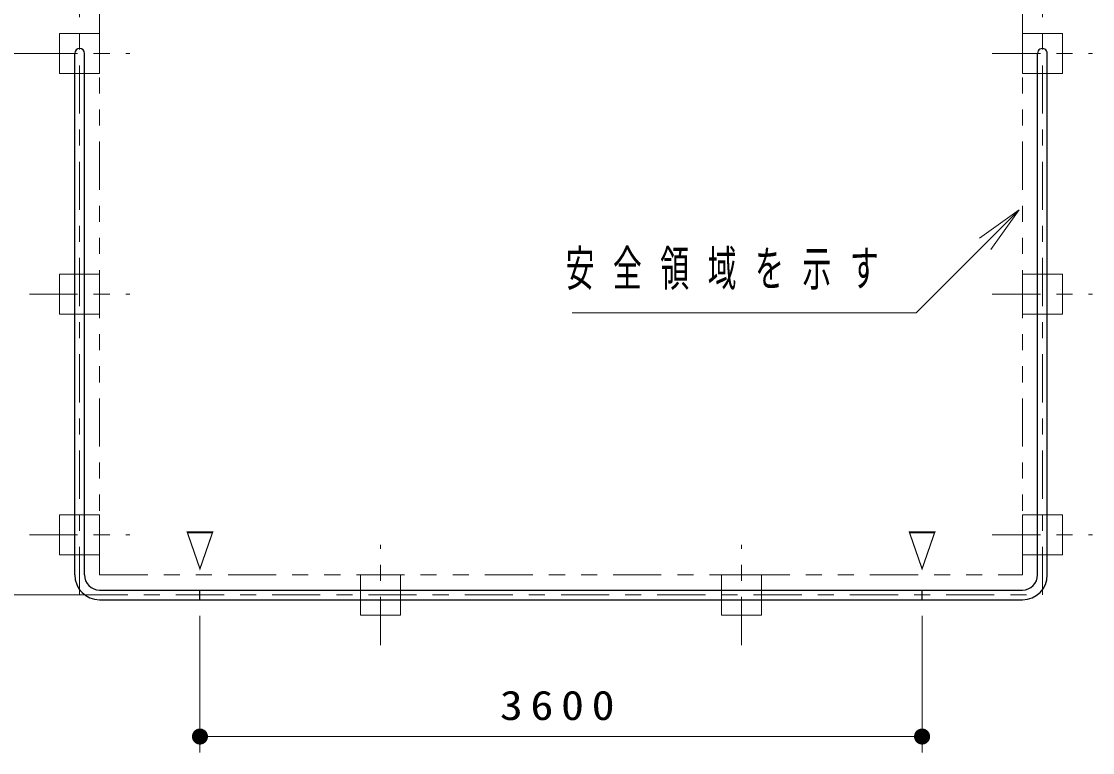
# Model space of a CAD drawing. Units: millimetres on the paper, scale 1:80. Extents: x -365 to 0, y -26 to 257.
# Drawn here: x -301.8 to -235, y 116.6 to 162.1 of the extents above; entities that cross this region are included whole.
import ezdxf
from ezdxf.enums import TextEntityAlignment as Align

# ---------------------------------------------------------------- set-up
doc = ezdxf.new("R2010")
doc.units = ezdxf.units.MM
for name, pattern in [('USER1', [4.5, 2.5, -2]), ('USER2', [6, 3, -1, 1, -1]), ('USER3', [8, 3, -1, 1, -1, 1, -1])]:
    doc.linetypes.add(name, pattern=pattern)
doc.layers.add('1_80', color=7, linetype='Continuous', lineweight=13)
doc.styles.add('ＭＳ ゴシック', font='')
doc.styles.get('ＭＳ ゴシック').set_extended_font_data('MS Gothic')

# ---------------------------------------------------------------- blocks, each defined once
blk = doc.blocks.new('filled_dot')
at = {"color": 0, "linetype": 'Continuous', "lineweight": -2, "const_width": 1.25}
blk.add_lwpolyline([(-0.625, 0, 1), (0.625, 0, 1)], format="xyb", close=True, dxfattribs=at)

msp = doc.modelspace()

# ---------------------------------------------------------------- linework, layer by layer
at = {"layer": '1_80', "linetype": 'USER2'}
for p, q in [((-298.147, 126.392), (-298.147, 228.892)), ((-238.147, 126.392), (-238.147, 228.892)), ((-301.272, 160.142), (-295.022, 160.142)), ((-241.272, 160.142), (-235.022, 160.142)), ((-301.272, 145.142), (-295.022, 145.142)), ((-241.272, 145.142), (-235.022, 145.142)), ((-301.272, 130.142), (-295.022, 130.142)), ((-279.397, 123.267), (-279.397, 129.517)), ((-256.897, 123.267), (-256.897, 129.517)), ((-241.272, 130.142), (-235.022, 130.142)), ((-298.147, 126.392), (-238.147, 126.392))]:
    msp.add_line(p, q, dxfattribs=at)
at = {"layer": '1_80', "linetype": 'USER3'}
for p, q in [((-296.897, 127.642), (-296.897, 227.642)), ((-239.397, 127.642), (-239.397, 227.642)), ((-296.897, 127.642), (-239.397, 127.642))]:
    msp.add_line(p, q, dxfattribs=at)
at = {"layer": '1_80', "linetype": 'USER1'}
for p, q in [((-299.397, 161.392), (-296.897, 161.392)), ((-299.397, 158.892), (-299.397, 161.392)), ((-296.897, 158.892), (-296.897, 161.392)), ((-239.397, 161.392), (-236.897, 161.392)), ((-239.397, 158.892), (-239.397, 161.392)), ((-236.897, 158.892), (-236.897, 161.392)), ((-299.397, 158.892), (-296.897, 158.892)), ((-239.397, 158.892), (-236.897, 158.892)), ((-299.397, 146.392), (-296.897, 146.392)), ((-299.397, 143.892), (-299.397, 146.392)), ((-296.897, 143.892), (-296.897, 146.392)), ((-239.397, 146.392), (-236.897, 146.392)), ((-239.397, 143.892), (-239.397, 146.392)), ((-236.897, 143.892), (-236.897, 146.392)), ((-299.397, 143.892), (-296.897, 143.892)), ((-239.397, 143.892), (-236.897, 143.892)), ((-299.397, 131.392), (-296.897, 131.392)), ((-299.397, 128.892), (-299.397, 131.392)), ((-296.897, 128.892), (-296.897, 131.392)), ((-239.397, 131.392), (-236.897, 131.392)), ((-239.397, 128.892), (-239.397, 131.392)), ((-236.897, 128.892), (-236.897, 131.392)), ((-299.397, 128.892), (-296.897, 128.892)), ((-239.397, 128.892), (-236.897, 128.892)), ((-280.647, 127.642), (-278.147, 127.642)), ((-280.647, 125.142), (-280.647, 127.642)), ((-278.147, 125.142), (-278.147, 127.642)), ((-258.147, 127.642), (-255.647, 127.642)), ((-258.147, 125.142), (-258.147, 127.642)), ((-255.647, 125.142), (-255.647, 127.642)), ((-280.647, 125.142), (-278.147, 125.142)), ((-258.147, 125.142), (-255.647, 125.142))]:
    msp.add_line(p, q, dxfattribs=at)
at = {"layer": '1_80'}
for p, q in [((-299.147, 160.142), (-319.147, 160.142)), ((-242.074, 148.631), (-239.599, 150.399)), ((-239.599, 150.399), (-241.721, 148.278)), ((-239.599, 150.399), (-241.367, 147.924)), ((-297.897, 126.392), (-329.147, 126.392)), ((-290.647, 125.088), (-290.647, 116.568)), ((-245.647, 125.088), (-245.647, 116.568)), ((-245.647, 117.568), (-290.647, 117.568))]:
    msp.add_line(p, q, dxfattribs=at)
at = {"layer": '1_80', "color": 4, "lineweight": 25}
for p, q in [((-298.451, 127.642), (-298.451, 160.142)), ((-297.843, 127.642), (-297.843, 160.142)), ((-238.451, 127.642), (-238.451, 160.142)), ((-237.843, 127.642), (-237.843, 160.142)), ((-296.897, 126.696), (-239.397, 126.696)), ((-296.897, 126.088), (-239.397, 126.088))]:
    msp.add_line(p, q, dxfattribs=at)
at = {"layer": '1_80', "lineweight": 25}
for p, q in [((-290.647, 126.088), (-290.647, 126.696)), ((-245.647, 126.088), (-245.647, 126.696))]:
    msp.add_line(p, q, dxfattribs=at)
at = {"layer": '1_80'}
msp.add_lwpolyline([(-239.599, 150.399), (-246.025, 143.974), (-267.446, 143.974)], dxfattribs=at)
at = {"layer": '1_80', "color": 4, "lineweight": 25}
for centre, radius, start, end in [((-298.147, 160.142), 0.304, 0, 179.99996), ((-238.147, 160.142), 0.304, 359.99999, 180), ((-296.897, 127.642), 1.554, 180, 270), ((-296.897, 127.642), 0.946, 180, 270), ((-239.397, 127.642), 1.554, 270, 0), ((-239.397, 127.642), 0.946, 270, 0)]:
    msp.add_arc(centre, radius, start, end, dxfattribs=at)

# ---------------------------------------------------------------- block references
at = {"layer": '1_80', "xscale": 0.4, "yscale": 0.4}
msp.add_blockref('filled_dot', (-290.647, 117.568), dxfattribs=at)
at = {"layer": '1_80', "xscale": 0.4, "yscale": 0.4, "rotation": 180}
msp.add_blockref('filled_dot', (-245.647, 117.568), dxfattribs=at)

# ---------------------------------------------------------------- texts
at = {"layer": '1_80', "style": 'ＭＳ ゴシック', "width": 0.6}
for p in [(-290.647, 127.446), (-245.647, 127.446)]:
    msp.add_text('▽', height=2.199, dxfattribs=at).set_placement(p, align=Align.BOTTOM_CENTER)
at = {"layer": '1_80', "style": 'ＭＳ ゴシック'}
for s, insert, char_height, attachment_point in [('\\T1.64;\\W0.6;安全領域を示す', (-267.863, 146.624), 2.199, 4), ('\\T1.33;\\W1.15;3600', (-268.147, 118.568), 1.833, 8)]:
    msp.add_mtext(s, dxfattribs=dict(at, insert=insert, char_height=char_height, attachment_point=attachment_point))

doc.saveas('drawing.dxf')
